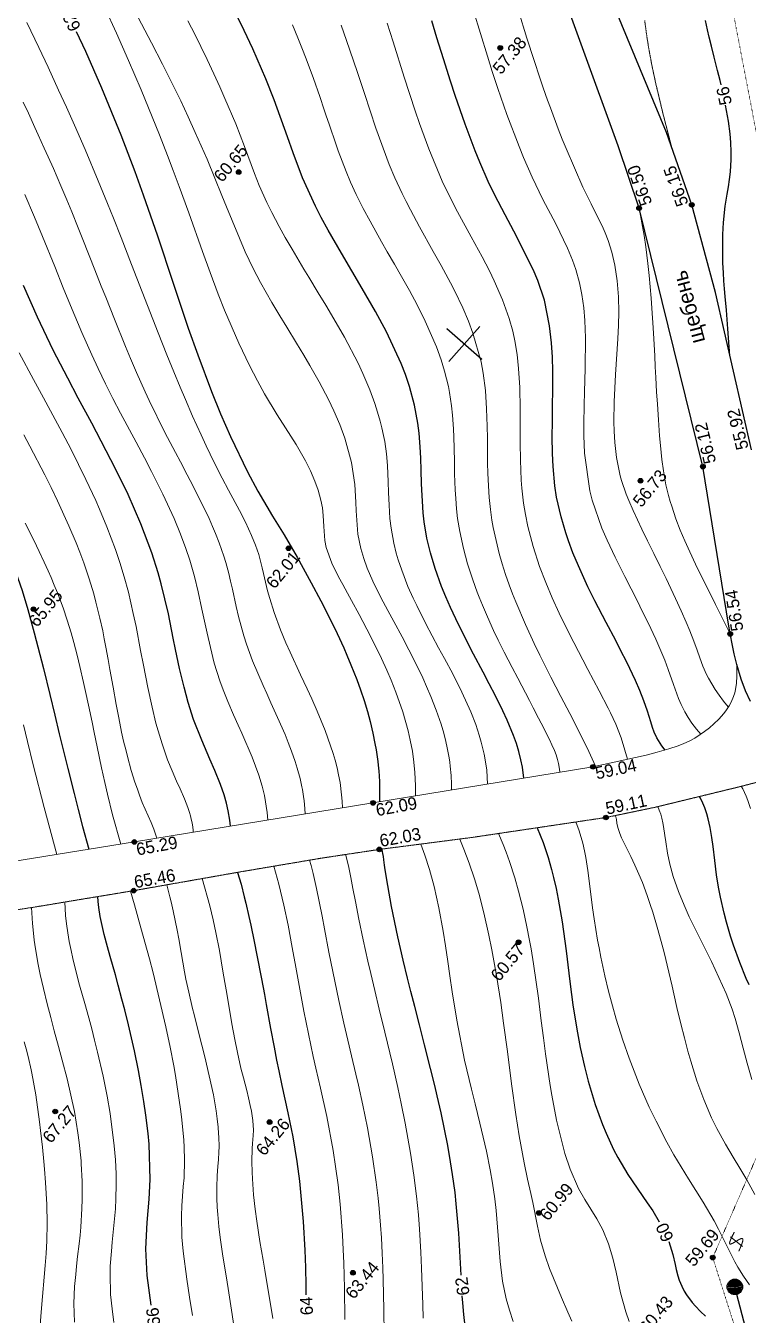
# Model space of a CAD drawing. Header units: millimetres. Extents: x -2893842 to -949497, y -1203244 to 262218.
# Drawn here: x -2299937 to -2253467, y -339276 to -256348 of the extents above; entities that cross this region are included whole.
import ezdxf

# ---------------------------------------------------------------- set-up
doc = ezdxf.new("R2010")
doc.units = ezdxf.units.MM
doc.linetypes.add('g5_05x2', pattern=[3.5, 2.5, -1])
doc.linetypes.add('g5_366', pattern=[0.85, 0.1, -0.75])
doc.layers.get('0').update_dxf_attribs({"lineweight": 5})
for name, color, linetype in [('!!!_ Размеры', 7, 'Continuous'), ('02_сетка', 253, 'Continuous'), ('10_Границы покрытий и угодий', 253, 'Continuous'), ('13_Растительность', 253, 'Continuous'), ('19_Горизонтали', 253, 'Continuous'), ('30_Канализация', 253, 'Continuous'), ('44_Крышки колодцев', 253, 'Continuous'), ('61_Отметки высоты поверхности', 253, 'Continuous')]:
    doc.layers.add(name, color=color, linetype=linetype)
doc.styles.add('LIKE17', font='d431.shx')
doc.styles.add('LIKE36', font='pragmai.shx')
doc.styles.add('Line_GUGK', font='')
doc.styles.get('Line_GUGK').set_extended_font_data('Bm431', italic=True)
doc.linetypes.add('g5_122_d', pattern='A,1,-1,1.5,-0.4,["Др",Line_GUGK,S=1,R=0,X=0,Y=-0.5],-2.4,1.5,-1,4,-1,4,-1,3', length=21.8)

# ---------------------------------------------------------------- blocks, each defined once
blk = doc.blocks.new('BL_333')
at = {"color": 0}
for p, q in [((0, -3), (0, 3)), ((-3, 0), (3, 0))]:
    blk.add_line(p, q, dxfattribs=at)
blk = doc.blocks.new('g5_330')
blk.add_hatch(color=0).paths.add_polyline_path([(-0.15, 0, 1), (0.15, 0, 1)])
at = {"color": 0}
blk.add_circle((0, 0), 0.15, dxfattribs=at)
blk = doc.blocks.new('g5_117')
h = blk.add_hatch(color=255)
h.paths.add_polyline_path([(-0.299, 0.352), (0.352, -0.299, 0.177899), (0.463, 0, 0.639215)])
h.paths.add_polyline_path([(-0.352, 0.299, 0.177899), (-0.463, 0, 0.639215), (0.299, -0.352)])
at = {"color": 0}
blk.add_lwpolyline([(0.354, -0.354), (-0.354, 0.354)], dxfattribs=at)
blk.add_circle((0, 0), 0.5, dxfattribs=at)
blk = doc.blocks.new('g5_411')
at = {"color": 0, "linetype": 'Continuous', "lineweight": 15}
for points in [[(0.375, 1), (0.365, 0.998), (0.355, 0.996), (0.346, 0.994), (0.336, 0.991), (0.326, 0.989), (0.316, 0.987), (0.307, 0.985), (0.297, 0.983), (0.287, 0.981), (0.277, 0.979), (0.268, 0.976), (0.258, 0.974), (0.248, 0.972), (0.238, 0.97), (0.228, 0.968), (0.219, 0.966), (0.209, 0.963), (0.199, 0.961), (0.189, 0.959), (0.18, 0.957), (0.17, 0.955), (0.16, 0.952), (0.15, 0.95), (0.141, 0.948), (0.131, 0.946), (0.121, 0.943), (0.111, 0.941), (0.102, 0.939), (0.092, 0.937), (0.082, 0.934), (0.073, 0.932), (0.063, 0.93), (0.053, 0.927), (0.043, 0.925), (0.034, 0.923), (0.024, 0.92), (0.014, 0.918), (0.005, 0.915), (-0.005, 0.913), (-0.015, 0.911), (-0.025, 0.908), (-0.034, 0.906), (-0.044, 0.903), (-0.054, 0.901), (-0.063, 0.898), (-0.073, 0.895), (-0.083, 0.893), (-0.092, 0.89), (-0.102, 0.887), (-0.111, 0.885), (-0.121, 0.882), (-0.131, 0.879), (-0.14, 0.876), (-0.15, 0.873), (-0.159, 0.87), (-0.169, 0.867), (-0.178, 0.864), (-0.188, 0.861), (-0.197, 0.858), (-0.207, 0.855), (-0.216, 0.852), (-0.226, 0.849), (-0.235, 0.845), (-0.245, 0.842), (-0.254, 0.838), (-0.263, 0.834), (-0.272, 0.831), (-0.282, 0.827), (-0.291, 0.823), (-0.3, 0.818), (-0.309, 0.814), (-0.318, 0.809), (-0.327, 0.805), (-0.335, 0.799), (-0.344, 0.794), (-0.352, 0.788), (-0.36, 0.782), (-0.367, 0.775), (-0.374, 0.768), (-0.379, 0.76), (-0.383, 0.75), (-0.385, 0.741), (-0.384, 0.731), (-0.38, 0.721), (-0.375, 0.713), (-0.369, 0.705), (-0.361, 0.698), (-0.354, 0.692), (-0.346, 0.686), (-0.337, 0.681), (-0.329, 0.675), (-0.32, 0.67), (-0.312, 0.665), (-0.303, 0.661), (-0.294, 0.656), (-0.285, 0.652), (-0.276, 0.647), (-0.267, 0.643), (-0.258, 0.639), (-0.249, 0.635), (-0.239, 0.631), (-0.23, 0.627), (-0.221, 0.623), (-0.212, 0.619), (-0.202, 0.616), (-0.193, 0.612), (-0.184, 0.608), (-0.174, 0.605), (-0.165, 0.601), (-0.156, 0.597), (-0.146, 0.594), (-0.137, 0.59), (-0.128, 0.587), (-0.118, 0.584), (-0.109, 0.58), (-0.099, 0.577), (-0.09, 0.573), (-0.081, 0.57), (-0.071, 0.567), (-0.062, 0.563), (-0.052, 0.56), (-0.043, 0.556), (-0.034, 0.553), (-0.024, 0.55), (-0.015, 0.546), (-0.005, 0.543), (0.004, 0.54), (0.013, 0.536), (0.023, 0.533), (0.032, 0.53), (0.042, 0.526), (0.051, 0.523), (0.061, 0.519), (0.07, 0.516), (0.079, 0.513), (0.089, 0.509), (0.098, 0.506), (0.108, 0.502), (0.117, 0.499), (0.126, 0.495), (0.136, 0.492), (0.145, 0.488), (0.154, 0.485), (0.164, 0.481), (0.173, 0.477), (0.182, 0.474), (0.191, 0.47), (0.201, 0.466), (0.21, 0.462), (0.219, 0.458), (0.228, 0.454), (0.238, 0.45), (0.247, 0.446), (0.256, 0.442), (0.265, 0.438), (0.274, 0.433), (0.283, 0.429), (0.292, 0.425), (0.301, 0.42), (0.309, 0.415), (0.318, 0.41), (0.327, 0.405), (0.335, 0.4), (0.343, 0.394), (0.351, 0.388), (0.359, 0.382), (0.367, 0.375), (0.374, 0.368), (0.38, 0.36), (0.385, 0.352), (0.39, 0.343), (0.392, 0.333), (0.392, 0.323), (0.391, 0.313), (0.387, 0.304), (0.382, 0.295), (0.377, 0.287), (0.37, 0.279), (0.363, 0.272), (0.356, 0.266), (0.348, 0.259), (0.34, 0.253), (0.332, 0.248), (0.323, 0.242), (0.315, 0.237), (0.306, 0.232), (0.298, 0.227), (0.289, 0.222), (0.28, 0.217), (0.271, 0.213), (0.262, 0.208), (0.253, 0.204), (0.244, 0.2), (0.235, 0.196), (0.226, 0.192), (0.217, 0.188), (0.207, 0.184), (0.198, 0.18), (0.189, 0.176), (0.179, 0.173), (0.17, 0.169), (0.161, 0.165), (0.151, 0.162), (0.142, 0.158), (0.133, 0.155), (0.123, 0.151), (0.114, 0.148), (0.105, 0.145), (0.095, 0.141), (0.086, 0.138), (0.076, 0.135), (0.067, 0.132), (0.057, 0.129), (0.048, 0.125), (0.038, 0.122), (0.029, 0.119), (0.019, 0.116), (0.01, 0.113), (0, 0.11), (-0.009, 0.107), (-0.019, 0.104), (-0.028, 0.101), (-0.038, 0.098), (-0.048, 0.095), (-0.057, 0.092), (-0.067, 0.089), (-0.076, 0.086), (-0.086, 0.083), (-0.095, 0.08), (-0.105, 0.078), (-0.115, 0.075), (-0.124, 0.072), (-0.134, 0.069), (-0.143, 0.066), (-0.153, 0.063), (-0.162, 0.061), (-0.172, 0.058), (-0.182, 0.055), (-0.191, 0.052), (-0.201, 0.049), (-0.21, 0.047), (-0.22, 0.044), (-0.23, 0.041), (-0.239, 0.038), (-0.249, 0.036), (-0.259, 0.033), (-0.268, 0.03), (-0.278, 0.027), (-0.287, 0.025), (-0.297, 0.022), (-0.307, 0.019), (-0.316, 0.017), (-0.326, 0.014), (-0.336, 0.011), (-0.345, 0.008), (-0.355, 0.006), (-0.364, 0.003), (-0.374, 0), (-0.375, 0)], [(0, 1), (0, 0)]]:
    blk.add_lwpolyline(points, dxfattribs=at)
blk = doc.blocks.new('Топо_07.04.17')
at = {"layer": '02_сетка', "linetype": 'Continuous'}
for p, q in [((-361089, -125167), (-358868, -123150)), ((-358971, -125269), (-360987, -123048))]:
    blk.add_line(p, q, dxfattribs=at)
at = {"layer": '10_Границы покрытий и угодий', "color": 7, "linetype": 'Continuous', "lineweight": 30}
for points in [[(-344269, -149079), (-344514, -148351), (-344711, -147572), (-344879, -146615), (-344966, -145917), (-345039, -145154), (-345125, -144099), (-345618, -133722), (-347820, -116738), (-348704, -112615), (-351908, -99296)], [(-342387, -133008), (-343555, -122690), (-344428, -116911), (-345519, -112108), (-349399, -98598)]]:
    blk.add_lwpolyline(points, dxfattribs=at)
at = {"layer": '10_Границы покрытий и угодий', "linetype": 'g5_05x2', "lineweight": 20}
blk.add_lwpolyline([(-345295, -113095), (-345603, -110921), (-345849, -108922), (-345963, -107763), (-346038, -106736), (-346082, -105810), (-346102, -104779)], dxfattribs=at)
at = {"layer": '10_Границы покрытий и угодий', "linetype": 'g5_366', "lineweight": 20}
blk.add_lwpolyline([(-345657, -36828), (-325744, -34244), (-300435, -54263), (-277517, -63033), (-271528, -139475), (-337307, -144745)], close=True, dxfattribs=at)
at = {"layer": '10_Границы покрытий и угодий', "linetype": 'Continuous', "lineweight": 20}
blk.add_lwpolyline([(-344879, -146615), (-344916, -146969), (-344964, -147352), (-345043, -147798), (-345148, -148192), (-345224, -148401), (-345328, -148634), (-345523, -148972), (-345681, -149195), (-345921, -149483), (-346091, -149660), (-346237, -149800), (-346428, -149968), (-346778, -150241), (-347098, -150461), (-347430, -150664), (-347732, -150829), (-348109, -151009), (-348486, -151161), (-348852, -151282), (-349220, -151383), (-349830, -151516), (-350604, -151645), (-351328, -151743), (-354820, -152109), (-369140, -152823), (-384677, -153586), (-401452, -154363)], dxfattribs=at)
at = {"layer": '10_Границы покрытий и угодий', "color": 7, "linetype": 'g5_05x2', "lineweight": 20}
blk.add_lwpolyline([(-437669, -160667), (-437233, -160557), (-436556, -160460), (-431683, -159801), (-428089, -159287), (-424776, -158842), (-420314, -158335), (-416873, -158043), (-413304, -157822), (-408584, -157617), (-404312, -157480), (-401379, -157391), (-396372, -157221), (-391485, -157020), (-385072, -156691), (-378305, -156275), (-372870, -155977), (-369067, -155837), (-363053, -155744), (-354356, -155441), (-351099, -155139), (-345884, -154481), (-337097, -153294)], dxfattribs=at)
at = {"layer": '10_Границы покрытий и угодий', "color": 7, "linetype": 'g5_366', "lineweight": 20}
blk.add_lwpolyline([(-330321, -287849), (-350719, -184339), (-335483, -157948), (-260135, -153513), (-248052, -288537)], close=True, dxfattribs=at)
at = {"layer": '19_Горизонтали', "linetype": 'Continuous', "lineweight": 20}
for points in [[(-389726, -153820), (-390197, -150737), (-390575, -147932), (-390773, -146390), (-390911, -145294)], [(-389335, -132420), (-388920, -133560), (-388646, -134342), (-388403, -135061), (-388216, -135643), (-388083, -136074), (-387933, -136586), (-387787, -137114), (-387539, -138111), (-387365, -138922), (-387208, -139763), (-387102, -140402), (-386978, -141238), (-386881, -141979), (-386760, -143025), (-386699, -143610), (-386612, -144510), (-386511, -145631), (-386453, -146295), (-386368, -147245), (-386238, -148610), (-386135, -149575), (-386045, -150342), (-385867, -151683), (-385554, -153627)], [(-383208, -153514), (-383333, -152905), (-383454, -152467), (-383603, -152018), (-383879, -151110), (-384004, -150634), (-384099, -150243), (-384203, -149768), (-384353, -148991), (-384501, -148063), (-384549, -147710), (-384629, -147056), (-384691, -146469), (-384745, -145886), (-384782, -145441), (-384839, -144667), (-384913, -143532), (-384983, -142387), (-385024, -141733), (-385080, -140941), (-385123, -140391), (-385168, -139868), (-385255, -139023), (-385388, -137974), (-385470, -137442), (-385651, -136444), (-385883, -135380), (-386059, -134671), (-386223, -134057), (-386563, -132900), (-387109, -131234), (-387432, -130321), (-387744, -129475), (-388494, -127528), (-388792, -126775)], [(-388492, -121485), (-387760, -123305), (-387255, -124550), (-386786, -125713), (-386321, -126887), (-385877, -128038), (-385140, -130064), (-384671, -131477), (-384488, -132065), (-384148, -133244), (-383768, -134750), (-383579, -135622), (-383403, -136563), (-383247, -137578), (-383085, -138977), (-383007, -139818), (-382886, -141387), (-382816, -142360), (-382700, -143806), (-382569, -145094), (-382431, -146149), (-382351, -146660), (-382195, -147513), (-381955, -148571), (-381750, -149315), (-381533, -150007), (-381366, -150524), (-381164, -151185), (-381011, -151776), (-380982, -151907), (-380942, -152105), (-380907, -152311), (-380875, -152543), (-380852, -152783), (-380838, -153066), (-380837, -153262), (-380842, -153398)], [(-375986, -153159), (-375966, -152668), (-376018, -151552), (-376096, -150952), (-376230, -150225), (-376531, -149011), (-377015, -147420), (-377190, -146878), (-377412, -146183), (-377685, -145288), (-377902, -144499), (-378044, -143909), (-378267, -142732), (-378409, -141717), (-378514, -140771), (-378665, -139190), (-378780, -138074), (-378912, -137051), (-379096, -135969), (-379257, -135210), (-379493, -134257), (-379791, -133208), (-380325, -131574), (-380890, -130025), (-381246, -129100), (-381656, -128058), (-382442, -126078), (-382827, -125086), (-383196, -124097), (-383564, -123059), (-383868, -122147), (-384340, -120642), (-384868, -118833), (-385198, -117655), (-385588, -116242), (-386149, -114229), (-386526, -112924), (-386984, -111412)], [(-373559, -153040), (-373535, -152673), (-373525, -152181), (-373530, -151906), (-373553, -151448), (-373566, -151273), (-373625, -150725), (-373731, -150039), (-373814, -149606), (-373966, -148930), (-374119, -148336), (-374265, -147817), (-374619, -146665), (-374938, -145686), (-375141, -145067), (-375315, -144527), (-375809, -142871), (-376082, -141754), (-376192, -141206), (-376379, -139943), (-376456, -139271), (-376574, -138142), (-376633, -137614), (-376698, -137107), (-376810, -136379), (-376885, -135974), (-377085, -135083), (-377249, -134463), (-377385, -133995), (-377552, -133459), (-377869, -132527), (-378481, -130895), (-378636, -130500), (-378979, -129637), (-379233, -128997), (-379758, -127644), (-380524, -125483), (-380719, -124891), (-381126, -123607), (-381411, -122662), (-381646, -121858), (-382163, -120025), (-382560, -118564), (-382758, -117830), (-383047, -116748), (-383307, -115780), (-383624, -114611), (-383812, -113928), (-384112, -112860), (-384344, -112057), (-384622, -111114), (-384971, -109964), (-385213, -109184), (-385401, -108589), (-385690, -107689), (-385850, -107198), (-386166, -106244), (-386412, -105511)], [(-371131, -152921), (-371098, -152483), (-371084, -152075), (-371097, -151274), (-371132, -150777), (-371181, -150311), (-371251, -149812), (-371326, -149370), (-371666, -147855), (-372040, -146550), (-372300, -145728), (-372520, -145062), (-372842, -144103), (-373342, -142589), (-373541, -141948), (-373791, -141084), (-374078, -139934), (-374261, -139006), (-374339, -138502), (-374471, -137375), (-374514, -136995), (-374645, -136114), (-374645, -136114), (-374645, -136114), (-374781, -135489), (-374957, -134852), (-375258, -133951), (-375553, -133172), (-376104, -131790), (-376422, -130969), (-376814, -129908), (-377205, -128794), (-377453, -128059), (-377863, -126789), (-378206, -125677), (-378449, -124861), (-378748, -123828), (-379070, -122683), (-379470, -121212), (-380191, -118483), (-380665, -116668), (-381140, -114868), (-381489, -113572), (-381762, -112580), (-382193, -111063), (-382807, -108983), (-383311, -107345), (-383693, -106138), (-384066, -104983), (-384574, -103446), (-385019, -102132), (-385605, -100439)], [(-366370, -152685), (-366291, -152022), (-366237, -151187), (-366227, -150514), (-366249, -149796), (-366303, -149077), (-366373, -148460), (-366578, -147213), (-366875, -145900), (-367093, -145098), (-367290, -144440), (-367543, -143660), (-368082, -142148), (-368650, -140685), (-369039, -139724), (-369244, -139226), (-369483, -138644), (-369701, -138112), (-370035, -137195), (-370035, -137195), (-370277, -136165), (-370318, -135694), (-370318, -135694), (-370284, -134808), (-370237, -134084), (-370239, -133602), (-370279, -133086), (-370382, -132434), (-370525, -131827), (-370733, -131149), (-370982, -130476), (-371462, -129365), (-372019, -128205), (-372447, -127327), (-373108, -125885), (-373470, -125010), (-373867, -123974), (-374390, -122456), (-375050, -120264), (-375339, -119197), (-375711, -117734), (-376044, -116354), (-376643, -113783), (-377062, -112020), (-377327, -110949), (-377580, -109957), (-377946, -108575), (-378789, -105580), (-379383, -103597), (-379956, -101769), (-380510, -100070)], [(-378620, -100500), (-377779, -102643), (-377231, -104095), (-376343, -106562), (-375977, -107636), (-375635, -108680), (-375074, -110489), (-374712, -111740), (-374394, -112897), (-374188, -113664), (-373313, -116681), (-372927, -117800), (-372562, -118742), (-372277, -119428), (-371982, -120103), (-371570, -121011), (-371207, -121793), (-370696, -122885), (-370312, -123716), (-369998, -124415), (-369520, -125531), (-369059, -126719), (-368800, -127472), (-368521, -128404), (-368301, -129304), (-368049, -130909), (-367995, -132349), (-368059, -133471), (-368103, -134023), (-368103, -134023), (-368156, -135538), (-368156, -135538), (-368074, -136482), (-367961, -137130), (-367808, -137779), (-367551, -138643), (-367154, -139756), (-366806, -140637), (-366503, -141381), (-366079, -142427), (-365740, -143288), (-365353, -144321), (-365053, -145182), (-364865, -145761), (-364664, -146431), (-364423, -147346), (-364220, -148281), (-364117, -148876), (-364041, -149429), (-363998, -149838), (-363953, -150484), (-363942, -150773), (-363938, -151021), (-363949, -151635), (-363957, -151816), (-363970, -152010), (-363985, -152204), (-364023, -152568)], [(-361675, -152451), (-361631, -151549), (-361643, -151016), (-361678, -150512), (-361778, -149713), (-361859, -149250), (-362009, -148552), (-362233, -147708), (-362654, -146397), (-363112, -145157), (-363523, -144118), (-363819, -143383), (-364466, -141751), (-364916, -140530), (-365087, -140028), (-365335, -139234), (-365620, -138154), (-365766, -137460), (-365840, -137034), (-365927, -136375), (-365994, -135383), (-365995, -134768), (-365958, -133909), (-365897, -133089), (-365843, -132415), (-365773, -131357), (-365773, -131357), (-365753, -130615), (-365775, -129817), (-365802, -129425), (-365853, -128914), (-365913, -128466), (-366010, -127881), (-366126, -127305), (-366350, -126389), (-366674, -125300), (-366909, -124608), (-367588, -122851), (-368125, -121603), (-368547, -120671), (-368938, -119825), (-369433, -118762), (-369692, -118202), (-370302, -116856), (-370651, -116050), (-370965, -115293), (-371326, -114361), (-371570, -113680), (-371933, -112542), (-372154, -111731), (-372588, -109946), (-372994, -108431), (-373497, -106727), (-373743, -105943), (-374024, -105083), (-374354, -104110), (-374662, -103229), (-374946, -102441), (-375295, -101495)], [(-356980, -152216), (-356976, -152022), (-356996, -151645), (-357031, -151381), (-357093, -151064), (-357165, -150775), (-357278, -150397), (-357398, -150042), (-357809, -148936), (-357937, -148601), (-358204, -147909), (-358398, -147412), (-358989, -145900), (-359267, -145178), (-359658, -144139), (-359954, -143321), (-360179, -142671), (-360478, -141756), (-360715, -140973), (-360862, -140449), (-360951, -140111), (-361149, -139297), (-361365, -138229), (-361521, -137213), (-361629, -136112), (-361668, -135248), (-361669, -134632), (-361648, -133973), (-361616, -133404), (-361536, -132392), (-361464, -131612), (-361384, -130747), (-361323, -130023), (-361287, -129503), (-361247, -128618), (-361240, -128024), (-361270, -127145), (-361300, -126757), (-361358, -126245), (-361432, -125744), (-361573, -124998), (-361781, -124127), (-362309, -122410), (-362714, -121308), (-363100, -120344), (-363504, -119385), (-363865, -118551), (-364230, -117712), (-364532, -117015), (-364822, -116331), (-365112, -115629), (-365454, -114759), (-365795, -113822), (-366071, -112983), (-366281, -112268), (-366631, -110902), (-366740, -110432), (-367013, -109192), (-367158, -108509), (-367232, -108166), (-367424, -107284), (-367696, -106093), (-368014, -104795), (-368211, -104043), (-368391, -103394), (-368653, -102506)], [(-365537, -102898), (-365298, -103904), (-364845, -105971), (-364546, -107428), (-364313, -108565), (-364067, -109719), (-363471, -112150), (-363213, -113033), (-362864, -114090), (-362668, -114630), (-362452, -115197), (-361990, -116346), (-361290, -118011), (-360885, -118980), (-360420, -120137), (-360218, -120670), (-359813, -121834), (-359544, -122729), (-359343, -123516), (-359028, -125411), (-358976, -126157), (-358965, -127290), (-359019, -128465), (-359109, -129565), (-359187, -130348), (-359277, -131226), (-359348, -131936), (-359405, -132575), (-359464, -133384), (-359499, -134146), (-359508, -134915), (-359489, -135613), (-359461, -136088), (-359267, -137803), (-359154, -138473), (-359011, -139192), (-358855, -139881), (-358710, -140462), (-358562, -141012), (-358108, -142525), (-357681, -143799), (-357397, -144599), (-357106, -145392), (-356855, -146064), (-356354, -147377), (-355913, -148533), (-355334, -150082), (-354970, -151102), (-354642, -152090)], [(-352547, -151870), (-352658, -151268), (-352802, -150467), (-353039, -149557), (-353297, -148785), (-353414, -148467), (-353864, -147303), (-354437, -145850), (-354695, -145194), (-355356, -143465), (-355862, -142042), (-356196, -141020), (-356499, -139994), (-356775, -138921), (-357050, -137596), (-357242, -136272), (-357312, -135496), (-357346, -134760), (-357345, -133789), (-357326, -133263), (-357235, -131986), (-357122, -130867), (-357061, -130323), (-356961, -129454), (-356878, -128713), (-356749, -127330), (-356684, -126107), (-356679, -125199), (-356721, -124322), (-356786, -123676), (-356918, -122854), (-357213, -121601), (-357608, -120331), (-357845, -119666), (-358209, -118716), (-358760, -117359), (-359453, -115656), (-359803, -114743), (-360203, -113597), (-360838, -111416), (-361242, -109740), (-361427, -108894), (-361877, -106669), (-362336, -104333), (-362591, -103088)], [(-347698, -150810), (-347931, -150441), (-348172, -150029), (-348370, -149651), (-348551, -149260), (-348739, -148767), (-348861, -148351), (-349065, -147428), (-349299, -146432), (-349462, -145816), (-349884, -144411), (-350252, -143313), (-350537, -142508), (-350779, -141847), (-351402, -140175), (-351879, -138877), (-352269, -137733), (-352516, -136916), (-352937, -135059), (-353023, -134448), (-353088, -132007), (-353005, -130860), (-352924, -130117), (-352767, -128931), (-352640, -128075), (-352420, -126603), (-352178, -124650), (-352096, -123526), (-352076, -122711), (-352099, -121835), (-352166, -121076), (-352303, -120207), (-352446, -119584), (-352678, -118781), (-353265, -117142), (-353903, -115486), (-354430, -113975), (-354838, -112660), (-355043, -111939), (-355588, -109805), (-355977, -108068), (-356210, -106939), (-356406, -105938), (-356966, -102937)], [(-354435, -101432), (-353755, -105071), (-353460, -106548), (-353220, -107689), (-353076, -108349), (-352886, -109182), (-352766, -109690), (-352418, -111082), (-352236, -111766), (-352060, -112397), (-351255, -114995), (-350861, -116112), (-350537, -116988), (-350320, -117605), (-350174, -118063), (-350034, -118581), (-349880, -119364), (-349784, -120202), (-349748, -121237), (-349787, -122262), (-349877, -123234), (-349985, -124063), (-350122, -124933), (-350527, -127194), (-350819, -128930), (-350981, -130204), (-351034, -130809), (-351072, -131550), (-351069, -132507), (-350961, -133715), (-350914, -134012), (-350714, -134917), (-350596, -135340), (-350384, -136022), (-349964, -137269), (-349688, -138060), (-349385, -138912), (-349074, -139785), (-348783, -140610), (-348324, -141951), (-348058, -142769), (-347819, -143544), (-347652, -144122), (-347467, -144798), (-347312, -145413), (-347197, -145908), (-347067, -146466), (-346889, -147042), (-346801, -147275), (-346452, -148044), (-346238, -148444), (-345995, -148857), (-345738, -149263)], [(-345084, -144608), (-345491, -143482), (-345802, -142615), (-346068, -141892), (-346397, -140999), (-346793, -139899), (-347077, -139068), (-347309, -138337), (-347520, -137615), (-347715, -136861), (-347896, -136031), (-347957, -135703), (-348019, -135324), (-348108, -134617), (-348172, -133711), (-348185, -132967), (-348175, -132073), (-348159, -131436), (-348122, -130411), (-348074, -129392), (-348032, -128599), (-347978, -127677), (-347936, -126989), (-347893, -126296), (-347808, -124840), (-347772, -124178), (-347742, -123545), (-347703, -122585), (-347667, -121119), (-347662, -120340), (-347676, -119255), (-347700, -118526), (-347729, -117936), (-347744, -117693), (-347820, -116738)]]:
    blk.add_lwpolyline(points, dxfattribs=at)
at = {"layer": '19_Горизонтали', "linetype": 'Continuous', "lineweight": 30}
for points in [[(-341688, -109456), (-341722, -109163), (-341808, -108507), (-341925, -107637), (-342021, -106912), (-342094, -106315), (-342146, -105847), (-342206, -105222)], [(-350092, -151559), (-350271, -151272), (-350521, -150719), (-350645, -150336), (-350722, -150033), (-350802, -149650), (-350934, -148947), (-351083, -148268), (-351265, -147579), (-351468, -146906), (-351898, -145655), (-352202, -144847), (-352449, -144209), (-352933, -142975), (-353492, -141517), (-353837, -140563), (-354297, -139165), (-354550, -138287), (-354751, -137484), (-354865, -136963), (-355049, -135911), (-355184, -134604), (-355211, -133868), (-355186, -132627), (-355131, -131799), (-355024, -130707), (-354912, -129768), (-354780, -128748), (-354651, -127735), (-354516, -126538), (-354439, -125644), (-354391, -124718), (-354390, -123608), (-354545, -121942), (-354824, -120640), (-355036, -119903), (-355986, -117307), (-356433, -116192), (-356945, -114860), (-357268, -113934), (-357671, -112650), (-357885, -111895), (-358338, -110116), (-358759, -108218), (-358952, -107269), (-359242, -105772), (-359503, -104386), (-359714, -103269)], [(-359328, -152333), (-359334, -151609), (-359371, -151136), (-359444, -150591), (-359543, -150057), (-359663, -149540), (-359958, -148514), (-360171, -147876), (-360543, -146854), (-360847, -146055), (-361154, -145263), (-361628, -144046), (-362380, -142032), (-362765, -140896), (-362989, -140170), (-363183, -139481), (-363467, -138296), (-363656, -137246), (-363773, -136290), (-363832, -135227), (-363832, -134654), (-363727, -132783), (-363651, -131911), (-363586, -131125), (-363538, -130406), (-363506, -129520), (-363511, -128880), (-363598, -127696), (-363788, -126481), (-363962, -125685), (-364156, -124948), (-364862, -122821), (-365412, -121440), (-366095, -119862), (-367172, -117460), (-367845, -115903), (-368198, -115031), (-368489, -114266), (-369112, -112357), (-369112, -112357), (-369531, -110688), (-369769, -109634), (-370358, -107172), (-370742, -105772), (-371359, -103757), (-371767, -102533), (-372415, -100717)], [(-382512, -101381), (-382061, -102706), (-381312, -105156), (-380422, -108294), (-379787, -110745), (-379412, -112300), (-378807, -115012), (-378144, -118155), (-377503, -121140), (-377097, -122910), (-376480, -125362), (-376063, -126854), (-375595, -128379), (-375595, -128379), (-374768, -130743), (-374249, -132052), (-373488, -133772), (-372863, -135039), (-372197, -136556), (-371489, -138301), (-371009, -139525), (-370712, -140314), (-370206, -141732), (-369887, -142700), (-369737, -143183), (-369546, -143832), (-369280, -144826), (-369117, -145511), (-368970, -146204), (-368836, -146930), (-368735, -147588), (-368641, -148353), (-368583, -149029), (-368558, -149450), (-368536, -150210), (-368539, -150651), (-368542, -150809), (-368575, -151496), (-368595, -151762), (-368640, -152217), (-368686, -152580), (-368718, -152802)], [(-378414, -153279), (-378412, -152895), (-378447, -152287), (-378510, -151767), (-378604, -151226), (-378758, -150537), (-379016, -149592), (-379242, -148846), (-379633, -147569), (-379999, -146187), (-380223, -145069), (-380380, -144051), (-380528, -142819), (-380645, -141593), (-380709, -140849), (-380850, -139259), (-381083, -137281), (-381199, -136555), (-381461, -135227), (-381951, -133296), (-382560, -131332), (-383168, -129602), (-383168, -129602), (-384361, -126508), (-385040, -124809), (-385571, -123466), (-386297, -121559), (-387065, -119352), (-387718, -117213)], [(-400514, -108467), (-399302, -111247), (-398589, -112925), (-397732, -114997), (-396163, -118938), (-395626, -120288), (-393794, -124835), (-393099, -126609), (-392334, -128655), (-391448, -131246), (-390578, -134247), (-390019, -136708), (-389795, -137965), (-389562, -139503), (-389236, -141842), (-389013, -143555), (-388842, -144906), (-388689, -146126), (-388400, -148406), (-388181, -150059), (-388036, -151103), (-387873, -152219), (-387640, -153723), (-387640, -153723)], [(-343086, -126834), (-343015, -125107), (-342984, -123903), (-342960, -123001), (-342943, -122513), (-342923, -121999), (-342896, -121485), (-342854, -120840), (-342814, -120354), (-342779, -119995), (-342656, -119028), (-342529, -118276), (-342298, -117244), (-342298, -117244), (-342089, -116493), (-341955, -116031), (-341830, -115573), (-341712, -115082), (-341712, -115082), (-341576, -114301), (-341521, -113818), (-341479, -113215), (-341465, -112658), (-341479, -111836), (-341547, -110781)], [(-378305, -156275), (-378153, -157054), (-378044, -157881), (-377992, -158304), (-377894, -159179), (-377836, -159742), (-377735, -160819), (-377660, -161707), (-377543, -163252), (-377471, -164266), (-377426, -164930), (-377317, -166500), (-377229, -167701), (-377162, -168558), (-377102, -169259), (-377013, -170220), (-376828, -172016), (-376691, -173584), (-376610, -175183), (-376587, -176453), (-376640, -179058), (-376746, -180914), (-376832, -182026), (-376937, -183180), (-376998, -183761)]]:
    blk.add_lwpolyline(points, dxfattribs=at)
at = {"layer": '19_Горизонтали', "color": 252, "linetype": 'Continuous', "lineweight": 30}
for points in [[(-346426, -167179), (-346560, -166738), (-346852, -165683), (-347129, -164516), (-347250, -163918), (-347410, -162999), (-347496, -162405), (-347613, -161353), (-347661, -160714), (-347698, -159906), (-347712, -158975), (-347719, -158080), (-347735, -157480), (-347775, -156834), (-347837, -156274), (-347890, -155946), (-347976, -155541), (-347976, -155541), (-348061, -155226), (-348171, -154896), (-348221, -154776)], [(-366937, -183633), (-366914, -183259), (-366773, -180943), (-366721, -179034), (-366722, -178315), (-366748, -177136), (-366783, -176327), (-366850, -175252), (-367038, -173120), (-367160, -172014), (-367243, -171322), (-367386, -170200), (-367596, -168647), (-367779, -167347), (-367948, -166138), (-368083, -165156), (-368202, -164265), (-368352, -163082), (-368525, -161562), (-368707, -159567), (-368795, -158194), (-368837, -157188), (-368846, -156890), (-368850, -156700), (-368853, -156540), (-368858, -156317), (-368870, -156121), (-368885, -155993), (-368913, -155835)], [(-358830, -155597), (-358555, -156587), (-358344, -157571), (-358212, -158362), (-358139, -158891), (-358059, -159617), (-357999, -160316), (-357918, -161794), (-357874, -163662), (-357859, -165111), (-357850, -165839), (-357823, -167174), (-357754, -168761), (-357669, -169946), (-357541, -171188), (-357409, -172153), (-357127, -173709), (-356807, -175029), (-356639, -175610), (-356273, -176703), (-356060, -177254), (-355722, -178036), (-355548, -178403), (-354514, -180353), (-354218, -180925), (-353875, -181657)], [(-386957, -183317), (-386991, -181382), (-386892, -179671), (-386617, -178005), (-386314, -176524), (-386103, -175261), (-385928, -173009), (-385915, -172320), (-385925, -171127), (-385954, -170246), (-386007, -169194), (-386075, -168218), (-386189, -166932), (-386379, -165231), (-386508, -164234), (-386606, -163532), (-386740, -162630), (-386849, -161928), (-387043, -160740), (-387151, -160091), (-387277, -159274), (-387277, -159274), (-387402, -158098), (-387424, -157516), (-387420, -157129), (-387403, -156811)]]:
    blk.add_lwpolyline(points, dxfattribs=at)
at = {"layer": '19_Горизонтали', "color": 252, "linetype": 'Continuous', "lineweight": 20}
for points in [[(-345043, -155923), (-345164, -155376), (-345239, -155100), (-345404, -154602), (-345481, -154426)], [(-363937, -186969), (-364090, -186235), (-364214, -185478), (-364322, -184332), (-364341, -183043), (-364282, -181371), (-364230, -179766), (-364229, -179009), (-364259, -177980), (-364309, -177120), (-364413, -175907), (-364624, -174051), (-364786, -172793), (-364913, -171817), (-365145, -169913), (-365365, -167309), (-365444, -165465), (-365475, -164433), (-365503, -163498), (-365539, -162468), (-365582, -161529), (-365687, -160002), (-365841, -158597), (-366015, -157478), (-366207, -156528), (-366389, -155796)], [(-363860, -155757), (-363669, -156435), (-363436, -157373), (-363213, -158415), (-363041, -159363), (-362850, -160650), (-362684, -162104), (-362599, -163070), (-362492, -164751), (-362421, -166491), (-362386, -167851), (-362353, -169681), (-362318, -171773), (-362265, -173759), (-362206, -175157), (-362093, -176919), (-361997, -177987), (-361893, -178930), (-361818, -179511), (-361704, -181061), (-361610, -181965), (-361425, -183014), (-361232, -183849), (-360680, -185795), (-360377, -186778), (-360195, -187373)], [(-356529, -187811), (-356672, -187165), (-356862, -185930), (-357006, -184574), (-357117, -183660), (-357286, -182707), (-357547, -181776), (-357855, -181017), (-358476, -179704), (-358791, -178956), (-359200, -177655), (-359428, -176617), (-359717, -174416), (-359832, -172799), (-359864, -172154), (-359929, -170106), (-359948, -169067), (-359964, -167967), (-359987, -166497), (-360050, -164258), (-360096, -163292), (-360130, -162744), (-360198, -161844), (-360313, -160702), (-360471, -159520), (-360619, -158636), (-360619, -158636), (-360839, -157558), (-360986, -156943), (-361124, -156420), (-361350, -155685)], [(-356321, -155494), (-356168, -156094), (-356026, -156912), (-355969, -157414), (-355935, -157842), (-355897, -158700), (-355881, -159888), (-355866, -161115), (-355844, -161837), (-355775, -163211), (-355739, -163727), (-355691, -164320), (-355568, -165557), (-355446, -166548), (-355305, -167516), (-355157, -168411), (-354891, -169786), (-354622, -170981), (-354164, -172722), (-353685, -174269), (-353358, -175212), (-352813, -176627), (-352452, -177482), (-351695, -179124), (-350936, -180726), (-350372, -181992), (-350141, -182557), (-349728, -183688), (-349336, -184774), (-349189, -185124), (-348883, -185755), (-348559, -186342)], [(-347574, -180618), (-347978, -179616), (-348335, -178822), (-348689, -178063), (-349089, -177189), (-349530, -176113), (-349778, -175409), (-350148, -174170), (-350447, -172928), (-350702, -171616), (-350811, -170962), (-350941, -170087), (-351064, -169170), (-351195, -168095), (-351298, -167198), (-351356, -166695), (-351463, -165778), (-351624, -164495), (-351727, -163757), (-351871, -162825), (-352051, -161819), (-352151, -161321), (-352285, -160714), (-352497, -159864), (-352655, -159302), (-352846, -158687), (-353044, -158111), (-353243, -157580), (-353418, -157117), (-353506, -156857), (-353591, -156560), (-353669, -156175), (-353697, -155883), (-353697, -155883), (-353705, -155635), (-353725, -155465), (-353746, -155384)], [(-346933, -173237), (-347112, -172174), (-347255, -171173), (-347399, -170173), (-347560, -169218), (-347683, -168611), (-347951, -167557), (-348658, -165408), (-349339, -163554), (-349751, -162384), (-349999, -161610), (-350259, -160685), (-350479, -159704), (-350610, -158883), (-350681, -158175), (-350711, -157436), (-350719, -157013), (-350739, -156431), (-350755, -156203), (-350789, -155888), (-350834, -155618), (-350892, -155367), (-350970, -155123)], [(-385275, -156701), (-385117, -157601), (-384873, -159113), (-384559, -161167), (-384428, -162092), (-383998, -165633), (-383875, -166967), (-383784, -168180), (-383746, -168796), (-383692, -169968), (-383664, -170997), (-383657, -171500), (-383658, -172323), (-383675, -173004), (-383697, -173442), (-383767, -174276), (-383936, -175402), (-384045, -175964), (-384167, -176574), (-384280, -177180), (-384379, -177822), (-384496, -179175), (-384520, -180090), (-384488, -181899), (-384441, -183079), (-384399, -184268)], [(-381810, -185649), (-381857, -184201), (-381905, -183073), (-381954, -182115), (-381993, -181343), (-382028, -180544), (-382058, -179494), (-382062, -178770), (-382047, -177995), (-382025, -177518), (-381984, -176943), (-381914, -176270), (-381800, -175506), (-381693, -174938), (-381604, -174486), (-381522, -174021), (-381470, -173658), (-381416, -173064), (-381403, -172835), (-381390, -172417), (-381389, -171873), (-381401, -171364), (-381418, -170974), (-381458, -170326), (-381723, -167836), (-381827, -167067), (-381935, -166295), (-382109, -165036), (-382161, -164644), (-382289, -163573), (-382373, -162722), (-382412, -162237), (-382492, -160982), (-382544, -160100), (-382580, -159531), (-382685, -158272), (-382753, -157678), (-382796, -157358), (-382852, -156997), (-382911, -156558)], [(-380599, -156416), (-380308, -158223), (-380201, -159123), (-380119, -159965), (-380028, -161146), (-379947, -162481), (-379908, -163231), (-379871, -163945), (-379760, -165922), (-379687, -166945), (-379613, -167780), (-379501, -168809), (-379415, -169459), (-379296, -170281), (-379231, -170764), (-379174, -171265), (-379144, -171630), (-379121, -172246), (-379153, -172870), (-379208, -173195), (-379307, -173703), (-379363, -174031), (-379477, -174861), (-379543, -175546), (-379572, -175971), (-379611, -177006), (-379614, -177934), (-379598, -178714), (-379542, -180036), (-379473, -181234), (-379432, -181901), (-379273, -185045)], [(-374683, -185623), (-374480, -183625), (-374339, -182008), (-374278, -181163), (-374221, -180193), (-374151, -178222), (-374142, -176974), (-374162, -175781), (-374203, -174741), (-374368, -172513), (-374560, -170662), (-374707, -169358), (-374792, -168597), (-375071, -165625), (-375261, -162754), (-375346, -161466), (-375456, -160024), (-375582, -158715), (-375751, -157331), (-375751, -157331), (-375936, -156145)], [(-372282, -186856), (-372130, -185272), (-371950, -183344), (-371887, -182597), (-371817, -181653), (-371759, -180677), (-371722, -179864), (-371691, -178786), (-371682, -178125), (-371684, -177073), (-371731, -175431), (-371849, -173543), (-371979, -172070), (-372117, -170758), (-372199, -170029), (-372339, -168834), (-372463, -167796), (-372593, -166691), (-372761, -165200), (-373043, -162043), (-373147, -160518), (-373206, -159687), (-373206, -159687), (-373363, -157878), (-373476, -156900), (-373547, -156381), (-373610, -156017)], [(-369663, -186107), (-369594, -185225), (-369405, -182901), (-369330, -181869), (-369252, -180406), (-369222, -179468), (-369207, -178269), (-369222, -176914), (-369276, -175467), (-369404, -173512), (-369517, -172228), (-369620, -171193), (-369793, -169634), (-370046, -167548), (-370235, -166035), (-370386, -164815), (-370520, -163700), (-370614, -162889), (-370763, -161493), (-370891, -160136), (-370982, -158985), (-371042, -158154), (-371098, -157435), (-371161, -156762), (-371260, -155954), (-371265, -155918)], [(-394250, -184042), (-394001, -182709), (-393442, -179994), (-393299, -179236), (-393167, -178443), (-393021, -177344), (-392904, -176125), (-392818, -174712), (-392787, -173847), (-392775, -173339), (-392763, -172426), (-392762, -171349), (-392765, -170792), (-392801, -169039), (-392902, -167615), (-392923, -167406), (-393026, -166517), (-393093, -166016), (-393157, -165556)], [(-391720, -157030), (-391781, -158056), (-391792, -158690), (-391789, -159124), (-391772, -159701), (-391712, -160718), (-391656, -161367), (-391555, -162298), (-391427, -163295), (-391296, -164204), (-391163, -165080), (-391004, -166104), (-390868, -166996), (-390693, -168239), (-390693, -168239), (-390462, -170382), (-390389, -171770), (-390378, -172385), (-390394, -173569), (-390402, -173774), (-390473, -174882), (-390599, -176062), (-390680, -176628), (-390891, -177818), (-390998, -178323), (-391120, -178869), (-391305, -179668), (-391445, -180272), (-391559, -180790), (-391715, -181561), (-391886, -182640), (-391984, -183836)], [(-389472, -184138), (-389481, -183268), (-389470, -182332), (-389360, -181014), (-389288, -180527), (-389112, -179569), (-388993, -179004), (-388719, -177735), (-388549, -176882), (-388443, -176259), (-388321, -175341), (-388254, -174666), (-388194, -173753), (-388164, -172861), (-388194, -170755), (-388257, -169637), (-388369, -168318), (-388545, -166752), (-388651, -165957), (-388755, -165226), (-388868, -164489), (-389018, -163551), (-389212, -162332), (-389396, -161038), (-389450, -160592), (-389505, -160070), (-389554, -159479), (-389588, -158905), (-389604, -158329), (-389603, -157790), (-389588, -157337), (-389561, -156921)]]:
    blk.add_lwpolyline(points, dxfattribs=at)
at = {"layer": '19_Горизонтали', "color": 42, "linetype": 'Continuous', "lineweight": 30}
for points in [[(-353413, -182998), (-353253, -183861), (-353177, -184499), (-353137, -184834), (-353076, -185250), (-353020, -185541), (-352913, -185938), (-352784, -186281), (-352665, -186535), (-352364, -187052), (-352180, -187318), (-351897, -187686), (-351604, -188037)], [(-367044, -186918), (-367046, -186163), (-367029, -185424), (-367009, -184963)]]:
    blk.add_lwpolyline(points, dxfattribs=at)
at = {"layer": '30_Канализация', "color": 7, "linetype": 'g5_122_d', "lineweight": 30}
blk.add_lwpolyline([(-330742, -299433), (-336815, -261970), (-343990, -224601), (-349521, -186369)], dxfattribs=at)
at = {"layer": '02_сетка', "xscale": 500.0000000002746, "yscale": 500.0000000002746, "zscale": 500.0000000002746, "rotation": 42.22816425403256}
blk.add_blockref('BL_333', (-359979, -124158), dxfattribs=at)
at = {"layer": '13_Растительность', "color": 7, "linetype": 'Continuous', "lineweight": 20, "xscale": 999.9999999999995, "yscale": 999.9999999999995, "zscale": 999.9999999999995, "rotation": 43.98139083737546}
blk.add_blockref('g5_411', (-348736, -183853, -652300), dxfattribs=at)
at = {"layer": '44_Крышки колодцев', "color": 7, "linetype": 'Continuous', "lineweight": 20, "xscale": 999.9999999999995, "yscale": 999.9999999999995, "zscale": 999.9999999999995, "rotation": 43.98139083737546}
blk.add_blockref('g5_117', (-349521, -186369, 517900), dxfattribs=at)
at = {"layer": '61_Отметки высоты поверхности', "linetype": 'Continuous', "lineweight": 20, "xscale": 999.9999999999995, "yscale": 999.9999999999995, "zscale": 999.9999999999995, "rotation": 43.98139083737546}
for p in [(-355537, -105495, -67200), (-373152, -111531, -67200), (-347820, -116738, -67200), (-344428, -116911, -67200), (-345618, -133722, -67200), (-349708, -134175, -67200), (-372694, -135938, -67200), (-389434, -137976, -1200), (-345084, -144608, -67200)]:
    blk.add_blockref('g5_330', p, dxfattribs=at)
at = {"layer": '61_Отметки высоты поверхности', "color": 7, "linetype": 'Continuous', "lineweight": 20, "xscale": 999.9999999999995, "yscale": 999.9999999999995, "zscale": 999.9999999999995, "rotation": 43.98139083737546}
for p in [(-354820, -152109, -67200), (-384677, -153586, -67200), (-369140, -152823, -67200), (-369067, -155837, -67200), (-354356, -155441, -67200), (-385072, -156691, -67200), (-360847, -162778, -67200), (-391683, -170236, -67200), (-378067, -172466, -67200), (-361511, -180225, -6200), (-373831, -182695, -3700), (-350719, -184339, -67200)]:
    blk.add_blockref('g5_330', p, dxfattribs=at)
at = {"layer": '10_Границы покрытий и угодий', "linetype": 'Continuous', "lineweight": 15, "style": 'LIKE36'}
blk.add_text('щебень', height=1000, rotation=98.35748, dxfattribs=at).set_placement((-344551, -125722, -67200))
at = {"layer": '19_Горизонтали', "linetype": 'Continuous', "lineweight": 15, "style": 'LIKE36'}
for s, rotation, p in [('62', 110.64844, (-382157, -101143, -67200)), ('56', 95.54312, (-341119, -110736, -33200))]:
    blk.add_text(s, height=800, rotation=rotation, dxfattribs=at).set_placement(p)
at = {"layer": '19_Горизонтали', "color": 42, "linetype": 'Continuous', "lineweight": 15, "style": 'LIKE36'}
for s, rotation, p in [('60', 107.74264, (-353053, -182826, -33200)), ('66', 90.96637, (-386504, -184657, -33200)), ('64', 86.16488, (-376680, -185105, -33200)), ('62', 90.96637, (-366525, -184944, -33200))]:
    blk.add_text(s, height=800, rotation=rotation, dxfattribs=at).set_placement(p)
at = {"layer": '61_Отметки высоты поверхности', "linetype": 'Continuous', "lineweight": 15, "style": 'LIKE17'}
for s, rotation, p in [('57.38', 43.98139, (-355680, -107252, -46700)), ('60.65', 43.98139, (-374285, -112122, -46700)), ('56.50', 103.09448, (-346933, -116511, -67200)), ('56.15', 103.09448, (-344621, -116818, -67200)), ('56.12', 97.06941, (-344729, -133526, -67200)), ('55.92', 97.06941, (-342555, -132869, -67200)), ('56.73', 43.98139, (-349851, -135932, -46700)), ('62.01', 43.98139, (-373890, -138485, -46700)), ('65.95', 43.98139, (-389343, -139213, 19300)), ('56.54', 92.45644, (-344206, -144467, -67200))]:
    blk.add_text(s, height=800, rotation=rotation, dxfattribs=at).set_placement(p)
at = {"layer": '61_Отметки высоты поверхности', "color": 7, "linetype": 'Continuous', "lineweight": 15, "style": 'LIKE17'}
for s, rotation, p in [('59.04', 5.61934, (-354666, -152945, -67200)), ('62.09', 3.82827, (-368980, -153700, -67200)), ('65.29', 3.82827, (-384575, -154478, -67200)), ('59.11', 5.61934, (-354263, -155273, -67200)), ('62.03', 3.82827, (-368957, -155696, -67200)), ('65.46', 3.82827, (-384951, -156552, -67200)), ('60.57', 43.98139, (-362375, -165197, -46700)), ('67.27', 43.98139, (-392195, -172294, -46700)), ('64.26', 43.98139, (-378649, -174647, -46700)), ('60.99', 43.98139, (-360995, -180851, 14300)), ('63.44', 43.98139, (-373974, -184452, 16800)), ('59.69', 43.98139, (-352003, -184838, -46700)), ('60.43', 43.98139, (-355447, -188786, -46700))]:
    blk.add_text(s, height=800, rotation=rotation, dxfattribs=at).set_placement(p)

msp = doc.modelspace()

# ---------------------------------------------------------------- block references
at = {"layer": '!!!_ Размеры', "color": 1, "lineweight": 0, "rotation": 6.471407436947433}
msp.add_blockref('Топо_07.04.17', (-1928038.79367, -112877.83782), dxfattribs=at)

doc.saveas('drawing.dxf')
